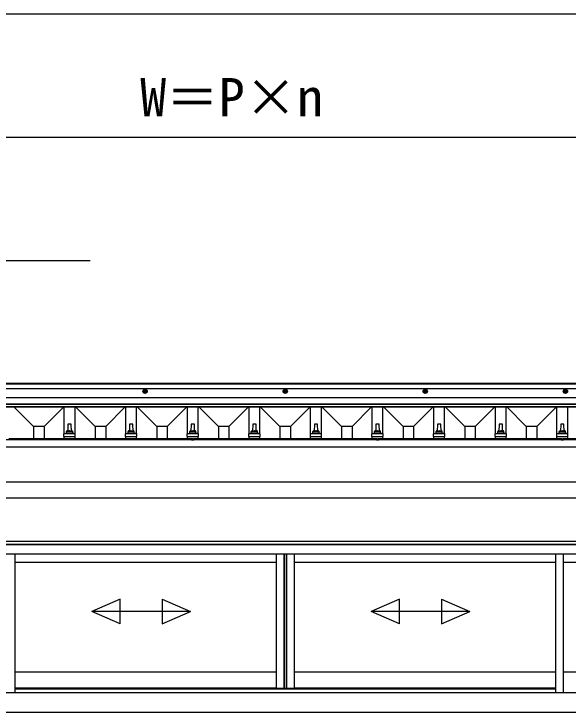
# Model space of a CAD drawing. Units: millimetres, scale not verified. Extents: x -1225 to 1225, y -1820 to 1812.
# Drawn here: x -88.1 to 91.8, y 1074.7 to 1301.3 of the extents above; entities that cross this region are included whole.
import ezdxf
from ezdxf.enums import TextEntityAlignment as Align

# ---------------------------------------------------------------- set-up
doc = ezdxf.new("R2010")
doc.units = ezdxf.units.MM
doc.header["$LTSCALE"] = 10
doc.layers.add('0-6_YKK_A1', color=4, linetype='Continuous')
doc.layers.add('0-7_YKK_D', color=6, linetype='Continuous')
doc.styles.add('ＭＳ ゴシック', font='')
doc.styles.get('ＭＳ ゴシック').set_extended_font_data('MS Gothic')

msp = doc.modelspace()

# ---------------------------------------------------------------- linework, layer by layer
at = {"layer": '0-6_YKK_A1'}
for p, q in [((215.5, 1181.28), (-215.5, 1181.28)), ((215.5, 1181.21), (-215.5, 1181.21)), ((215.5, 1181.11), (-215.5, 1181.11)), ((215.5, 1179.58), (-215.5, 1179.58)), ((-45.5, 1179.36), (-46, 1179.07)), ((-46, 1179.07), (-46, 1178.5)), ((-45.5, 1178.21), (-46, 1178.5)), ((-45.82, 1178.83), (-45.65, 1178.83)), ((-45.82, 1178.83), (-45.82, 1178.73)), ((-45.82, 1178.73), (-45.65, 1178.73)), ((-45.55, 1179.1), (-45.55, 1178.93)), ((-45.45, 1179.1), (-45.55, 1179.1)), ((-45.55, 1178.63), (-45.55, 1178.47)), ((-45.55, 1178.47), (-45.45, 1178.47)), ((-45.5, 1179.36), (-45, 1179.07)), ((-45.5, 1178.21), (-45, 1178.5)), ((-45.45, 1179.1), (-45.45, 1178.93)), ((-45.45, 1178.63), (-45.45, 1178.47)), ((-45.35, 1178.83), (-45.19, 1178.83)), ((-45.35, 1178.73), (-45.19, 1178.73)), ((-45.19, 1178.73), (-45.19, 1178.83)), ((-45, 1178.5), (-45, 1179.07)), ((0, 1179.36), (-0.5, 1179.07)), ((-0.5, 1179.07), (-0.5, 1178.5)), ((0, 1178.21), (-0.5, 1178.5)), ((-0.32, 1178.83), (-0.15, 1178.83)), ((-0.32, 1178.83), (-0.32, 1178.73)), ((-0.32, 1178.73), (-0.15, 1178.73)), ((-0.05, 1179.1), (-0.05, 1178.93)), ((0.05, 1179.1), (-0.05, 1179.1)), ((-0.05, 1178.63), (-0.05, 1178.47)), ((-0.05, 1178.47), (0.05, 1178.47)), ((0, 1179.36), (0.5, 1179.07)), ((0, 1178.21), (0.5, 1178.5)), ((0.05, 1179.1), (0.05, 1178.93)), ((0.05, 1178.63), (0.05, 1178.47)), ((0.15, 1178.83), (0.31, 1178.83)), ((0.15, 1178.73), (0.31, 1178.73)), ((0.31, 1178.73), (0.31, 1178.83)), ((0.5, 1178.5), (0.5, 1179.07)), ((45.5, 1179.36), (45, 1179.07)), ((45, 1179.07), (45, 1178.5)), ((45.5, 1178.21), (45, 1178.5)), ((45.18, 1178.83), (45.35, 1178.83)), ((45.18, 1178.83), (45.18, 1178.73)), ((45.18, 1178.73), (45.35, 1178.73)), ((45.45, 1179.1), (45.45, 1178.93)), ((45.55, 1179.1), (45.45, 1179.1)), ((45.45, 1178.63), (45.45, 1178.47)), ((45.45, 1178.47), (45.55, 1178.47)), ((45.5, 1179.36), (46, 1179.07)), ((45.5, 1178.21), (46, 1178.5)), ((45.55, 1179.1), (45.55, 1178.93)), ((45.55, 1178.63), (45.55, 1178.47)), ((45.65, 1178.83), (45.81, 1178.83)), ((45.65, 1178.73), (45.81, 1178.73)), ((45.81, 1178.73), (45.81, 1178.83)), ((46, 1178.5), (46, 1179.07)), ((91, 1179.36), (90.5, 1179.07)), ((90.5, 1179.07), (90.5, 1178.5)), ((91, 1178.21), (90.5, 1178.5)), ((90.68, 1178.83), (90.85, 1178.83)), ((90.68, 1178.83), (90.68, 1178.73)), ((90.68, 1178.73), (90.85, 1178.73)), ((90.95, 1179.1), (90.95, 1178.93)), ((91.05, 1179.1), (90.95, 1179.1)), ((90.95, 1178.63), (90.95, 1178.47)), ((90.95, 1178.47), (91.05, 1178.47)), ((91, 1179.36), (91.5, 1179.07)), ((91, 1178.21), (91.5, 1178.5)), ((91.05, 1179.1), (91.05, 1178.93)), ((91.05, 1178.63), (91.05, 1178.47)), ((91.15, 1178.83), (91.31, 1178.83)), ((91.15, 1178.73), (91.31, 1178.73)), ((91.31, 1178.73), (91.31, 1178.83)), ((91.5, 1178.5), (91.5, 1179.07)), ((215.5, 1176.69), (-215.5, 1176.69)), ((215.5, 1174.61), (-215.5, 1174.61)), ((215.5, 1174.51), (-215.5, 1174.51)), ((215.5, 1173.78), (-215.5, 1173.78)), ((215.5, 1173.63), (-215.5, 1173.63)), ((-81.71, 1167.37), (-87.97, 1173.63)), ((-78.29, 1167.37), (-72.03, 1173.63)), ((-71.75, 1165.04), (-71.75, 1173.63)), ((-68.25, 1165.04), (-68.25, 1173.63)), ((-61.71, 1167.37), (-67.97, 1173.63)), ((-58.29, 1167.37), (-52.03, 1173.63)), ((-51.75, 1165.04), (-51.75, 1173.63)), ((-48.25, 1165.04), (-48.25, 1173.63)), ((-41.71, 1167.37), (-47.97, 1173.63)), ((-38.29, 1167.37), (-32.03, 1173.63)), ((-31.75, 1165.04), (-31.75, 1173.63)), ((-28.25, 1165.04), (-28.25, 1173.63)), ((-21.71, 1167.37), (-27.97, 1173.63)), ((-18.29, 1167.37), (-12.03, 1173.63)), ((-11.75, 1165.04), (-11.75, 1173.63)), ((-8.25, 1165.04), (-8.25, 1173.63)), ((-1.71, 1167.37), (-7.97, 1173.63)), ((1.71, 1167.37), (7.97, 1173.63)), ((8.25, 1165.04), (8.25, 1173.63)), ((11.75, 1165.04), (11.75, 1173.63)), ((18.29, 1167.37), (12.03, 1173.63)), ((21.71, 1167.37), (27.97, 1173.63)), ((28.25, 1165.04), (28.25, 1173.63)), ((31.75, 1165.04), (31.75, 1173.63)), ((38.29, 1167.37), (32.03, 1173.63)), ((41.71, 1167.37), (47.97, 1173.63)), ((48.25, 1165.04), (48.25, 1173.63)), ((51.75, 1165.04), (51.75, 1173.63)), ((58.29, 1167.37), (52.03, 1173.63)), ((61.71, 1167.37), (67.97, 1173.63)), ((68.25, 1165.04), (68.25, 1173.63)), ((71.75, 1165.04), (71.75, 1173.63)), ((78.29, 1167.37), (72.03, 1173.63)), ((81.71, 1167.37), (87.97, 1173.63)), ((88.25, 1165.04), (88.25, 1173.63)), ((91.75, 1165.04), (91.75, 1173.63)), ((-78.29, 1167.37), (-78.29, 1163.35)), ((-70.53, 1168.08), (-70.6, 1165.72)), ((-69.57, 1168.17), (-70.43, 1168.17)), ((-69.4, 1165.72), (-69.47, 1168.08)), ((-58.29, 1167.37), (-58.29, 1163.35)), ((-50.53, 1168.08), (-50.6, 1165.72)), ((-49.57, 1168.17), (-50.43, 1168.17)), ((-49.4, 1165.72), (-49.47, 1168.08)), ((-38.29, 1167.37), (-38.29, 1163.35)), ((-30.53, 1168.08), (-30.6, 1165.72)), ((-30.53, 1168.08), (-30.6, 1165.72)), ((-29.57, 1168.17), (-30.43, 1168.17)), ((-29.57, 1168.17), (-30.43, 1168.17)), ((-29.4, 1165.72), (-29.47, 1168.08)), ((-29.4, 1165.72), (-29.47, 1168.08)), ((-18.29, 1167.37), (-18.29, 1163.35)), ((-10.53, 1168.08), (-10.6, 1165.72)), ((-9.57, 1168.17), (-10.43, 1168.17)), ((-9.4, 1165.72), (-9.47, 1168.08)), ((1.71, 1167.37), (1.71, 1163.35)), ((9.47, 1168.08), (9.4, 1165.72)), ((10.43, 1168.17), (9.57, 1168.17)), ((10.6, 1165.72), (10.53, 1168.08)), ((21.71, 1167.37), (21.71, 1163.35)), ((29.47, 1168.08), (29.4, 1165.72)), ((30.43, 1168.17), (29.57, 1168.17)), ((30.6, 1165.72), (30.53, 1168.08)), ((41.71, 1167.37), (41.71, 1163.35)), ((49.47, 1168.08), (49.4, 1165.72)), ((50.43, 1168.17), (49.57, 1168.17)), ((50.6, 1165.72), (50.53, 1168.08)), ((61.71, 1167.37), (61.71, 1163.35)), ((69.47, 1168.08), (69.4, 1165.72)), ((70.43, 1168.17), (69.57, 1168.17)), ((70.6, 1165.72), (70.53, 1168.08)), ((81.71, 1167.37), (81.71, 1163.35)), ((89.47, 1168.08), (89.4, 1165.72)), ((90.43, 1168.17), (89.57, 1168.17)), ((90.6, 1165.72), (90.53, 1168.08)), ((-71.83, 1164.17), (-71.83, 1164.95)), ((-68.21, 1165.02), (-71.79, 1165.02)), ((-71.75, 1165.04), (-71.08, 1165.21)), ((-68.96, 1165.22), (-71.04, 1165.22)), ((-71, 1165.3), (-71, 1165.72)), ((-69.1, 1165.72), (-70.9, 1165.72)), ((-69, 1165.3), (-69, 1165.72)), ((-68.25, 1165.04), (-68.92, 1165.21)), ((-68.18, 1164.17), (-68.18, 1164.95)), ((-51.83, 1164.17), (-51.83, 1164.95)), ((-48.21, 1165.02), (-51.79, 1165.02)), ((-51.75, 1165.04), (-51.08, 1165.21)), ((-48.96, 1165.22), (-51.04, 1165.22)), ((-51, 1165.3), (-51, 1165.72)), ((-49.1, 1165.72), (-50.9, 1165.72)), ((-49, 1165.3), (-49, 1165.72)), ((-48.25, 1165.04), (-48.92, 1165.21)), ((-48.18, 1164.17), (-48.18, 1164.95)), ((-31.83, 1164.17), (-31.83, 1164.95)), ((-31.83, 1164.17), (-31.83, 1164.95)), ((-28.21, 1165.02), (-31.79, 1165.02)), ((-28.21, 1165.02), (-31.79, 1165.02)), ((-31.75, 1165.04), (-31.08, 1165.21)), ((-31.75, 1165.04), (-31.08, 1165.21)), ((-28.96, 1165.22), (-31.04, 1165.22)), ((-28.96, 1165.22), (-31.04, 1165.22)), ((-31, 1165.3), (-31, 1165.72)), ((-31, 1165.3), (-31, 1165.72)), ((-29.1, 1165.72), (-30.9, 1165.72)), ((-29.1, 1165.72), (-30.9, 1165.72)), ((-29, 1165.3), (-29, 1165.72)), ((-29, 1165.3), (-29, 1165.72)), ((-28.25, 1165.04), (-28.92, 1165.21)), ((-28.25, 1165.04), (-28.92, 1165.21)), ((-28.18, 1164.17), (-28.18, 1164.95)), ((-28.18, 1164.17), (-28.18, 1164.95)), ((-11.83, 1164.17), (-11.83, 1164.95)), ((-8.21, 1165.02), (-11.79, 1165.02)), ((-11.75, 1165.04), (-11.08, 1165.21)), ((-8.96, 1165.22), (-11.04, 1165.22)), ((-11, 1165.3), (-11, 1165.72)), ((-9.1, 1165.72), (-10.9, 1165.72)), ((-9, 1165.3), (-9, 1165.72)), ((-8.25, 1165.04), (-8.92, 1165.21)), ((-8.18, 1164.17), (-8.18, 1164.95)), ((8.17, 1164.17), (8.17, 1164.95)), ((11.79, 1165.02), (8.21, 1165.02)), ((8.25, 1165.04), (8.92, 1165.21)), ((11.04, 1165.22), (8.96, 1165.22)), ((9, 1165.3), (9, 1165.72)), ((10.9, 1165.72), (9.1, 1165.72)), ((11, 1165.3), (11, 1165.72)), ((11.75, 1165.04), (11.08, 1165.21)), ((11.82, 1164.17), (11.82, 1164.95)), ((28.17, 1164.17), (28.17, 1164.95)), ((31.79, 1165.02), (28.21, 1165.02)), ((28.25, 1165.04), (28.92, 1165.21)), ((31.04, 1165.22), (28.96, 1165.22)), ((29, 1165.3), (29, 1165.72)), ((30.9, 1165.72), (29.1, 1165.72)), ((31, 1165.3), (31, 1165.72)), ((31.75, 1165.04), (31.08, 1165.21)), ((31.82, 1164.17), (31.82, 1164.95)), ((48.17, 1164.17), (48.17, 1164.95)), ((51.79, 1165.02), (48.21, 1165.02)), ((48.25, 1165.04), (48.92, 1165.21)), ((51.04, 1165.22), (48.96, 1165.22)), ((49, 1165.3), (49, 1165.72)), ((50.9, 1165.72), (49.1, 1165.72)), ((51, 1165.3), (51, 1165.72)), ((51.75, 1165.04), (51.08, 1165.21)), ((51.82, 1164.17), (51.82, 1164.95)), ((68.17, 1164.17), (68.17, 1164.95)), ((71.79, 1165.02), (68.21, 1165.02)), ((68.25, 1165.04), (68.92, 1165.21)), ((71.04, 1165.22), (68.96, 1165.22)), ((69, 1165.3), (69, 1165.72)), ((70.9, 1165.72), (69.1, 1165.72)), ((71, 1165.3), (71, 1165.72)), ((71.75, 1165.04), (71.08, 1165.21)), ((71.82, 1164.17), (71.82, 1164.95)), ((88.17, 1164.17), (88.17, 1164.95)), ((91.79, 1165.02), (88.21, 1165.02)), ((88.25, 1165.04), (88.92, 1165.21)), ((91.04, 1165.22), (88.96, 1165.22)), ((89, 1165.3), (89, 1165.72)), ((90.9, 1165.72), (89.1, 1165.72)), ((91, 1165.3), (91, 1165.72)), ((91.75, 1165.04), (91.08, 1165.21)), ((91.82, 1164.17), (91.82, 1164.95)), ((212.1, 1163.08), (-212.1, 1163.08)), ((-30.21, 1163.35), (-89.79, 1163.35)), ((-71.83, 1164.17), (-68.18, 1164.17)), ((-71.75, 1163.35), (-71.75, 1164.17)), ((-68.25, 1163.35), (-68.25, 1164.17)), ((-51.83, 1164.17), (-48.18, 1164.17)), ((-51.75, 1163.35), (-51.75, 1164.17)), ((-48.25, 1163.35), (-48.25, 1164.17)), ((-31.83, 1164.17), (-28.18, 1164.17)), ((-31.83, 1164.17), (-28.18, 1164.17)), ((-31.75, 1163.35), (-31.75, 1164.17)), ((-30.39, 1163.13), (-30.37, 1163.23)), ((-30.39, 1163.13), (-30.38, 1163.08)), ((-30.38, 1163.08), (-29.62, 1163.08)), ((-30.23, 1163.34), (-30.11, 1163.11)), ((-30.11, 1163.11), (-30, 1163.05)), ((-29.89, 1163.11), (-30, 1163.05)), ((-29.77, 1163.34), (-29.89, 1163.11)), ((29.79, 1163.35), (-29.79, 1163.35)), ((-29.61, 1163.13), (-29.63, 1163.23)), ((-28.25, 1163.35), (-28.25, 1164.17)), ((-11.83, 1164.17), (-8.18, 1164.17)), ((-11.75, 1163.35), (-11.75, 1164.17)), ((-8.25, 1163.35), (-8.25, 1164.17)), ((8.17, 1164.17), (11.82, 1164.17)), ((8.25, 1163.35), (8.25, 1164.17)), ((11.75, 1163.35), (11.75, 1164.17)), ((28.17, 1164.17), (31.82, 1164.17)), ((28.25, 1163.35), (28.25, 1164.17)), ((29.61, 1163.13), (29.63, 1163.23)), ((29.61, 1163.13), (29.62, 1163.08)), ((29.62, 1163.08), (30.38, 1163.08)), ((29.77, 1163.34), (29.89, 1163.11)), ((29.89, 1163.11), (30, 1163.05)), ((30.11, 1163.11), (30, 1163.05)), ((30.23, 1163.34), (30.11, 1163.11)), ((89.79, 1163.35), (30.21, 1163.35)), ((30.39, 1163.13), (30.37, 1163.23)), ((31.75, 1163.35), (31.75, 1164.17)), ((48.17, 1164.17), (51.82, 1164.17)), ((48.25, 1163.35), (48.25, 1164.17)), ((51.75, 1163.35), (51.75, 1164.17)), ((68.17, 1164.17), (71.82, 1164.17)), ((68.25, 1163.35), (68.25, 1164.17)), ((71.75, 1163.35), (71.75, 1164.17)), ((88.17, 1164.17), (91.82, 1164.17)), ((88.25, 1163.35), (88.25, 1164.17)), ((89.61, 1163.13), (89.63, 1163.23)), ((89.61, 1163.13), (89.62, 1163.08)), ((89.62, 1163.08), (90.38, 1163.08)), ((89.77, 1163.34), (89.89, 1163.11)), ((89.89, 1163.11), (90, 1163.05)), ((90.11, 1163.11), (90, 1163.05)), ((90.23, 1163.34), (90.11, 1163.11)), ((149.79, 1163.35), (90.21, 1163.35)), ((90.39, 1163.13), (90.37, 1163.23)), ((91.75, 1163.35), (91.75, 1164.17)), ((212.1, 1160.63), (-212.1, 1160.63)), ((212.1, 1149.3), (-212.1, 1149.3)), ((212.1, 1144.12), (-212.1, 1144.12)), ((210, 1130.07), (-179.05, 1130.07)), ((178.2, 1129.07), (-178.2, 1129.07)), ((177.65, 1128.97), (-177.65, 1128.97)), ((177.65, 1125.97), (-177.65, 1125.97)), ((-87.73, 1081.02), (-87.73, 1125.97)), ((-2.95, 1125.97), (-2.95, 1082.47)), ((-0.45, 1125.97), (-0.45, 1082.47)), ((-0.3, 1125.97), (-0.3, 1082.47)), ((0.33, 1125.97), (0.33, 1082.47)), ((0.45, 1125.97), (0.45, 1082.47)), ((2.95, 1125.97), (2.95, 1082.47)), ((87.72, 1125.97), (87.72, 1081.02)), ((90.22, 1125.97), (90.22, 1081.02)), ((-2.95, 1123.27), (-87.73, 1123.27)), ((87.72, 1123.27), (2.95, 1123.27)), ((175, 1123.27), (90.22, 1123.27)), ((-53.57, 1111.34), (-62.74, 1107.34)), ((-53.57, 1103.34), (-53.57, 1111.34)), ((-39.9, 1111.34), (-30.74, 1107.34)), ((-39.9, 1111.34), (-39.9, 1103.34)), ((37.1, 1111.34), (27.94, 1107.34)), ((37.1, 1103.34), (37.1, 1111.34)), ((50.77, 1111.34), (59.94, 1107.34)), ((50.77, 1111.34), (50.77, 1103.34)), ((-53.57, 1103.34), (-62.74, 1107.34)), ((-30.74, 1107.34), (-62.74, 1107.34)), ((-39.9, 1103.34), (-30.74, 1107.34)), ((37.1, 1103.34), (27.94, 1107.34)), ((59.94, 1107.34), (27.94, 1107.34)), ((50.77, 1103.34), (59.94, 1107.34)), ((-2.95, 1087.67), (-87.73, 1087.67)), ((87.72, 1087.67), (2.95, 1087.67)), ((175, 1087.67), (90.22, 1087.67)), ((-173.65, 1081.03), (173.65, 1081.03)), ((-2.95, 1082.47), (-87.73, 1082.47)), ((-87.73, 1082.18), (87.72, 1082.18)), ((-2.95, 1082.47), (2.95, 1082.47)), ((87.72, 1082.47), (2.95, 1082.47)), ((-177.65, 1074.68), (177.65, 1074.68))]:
    msp.add_line(p, q, dxfattribs=at)
for points in [[(-78.29, 1167.37), (-81.71, 1167.37), (-81.71, 1163.35)], [(-58.29, 1167.37), (-61.71, 1167.37), (-61.71, 1163.35)], [(-38.29, 1167.37), (-41.71, 1167.37), (-41.71, 1163.35)], [(-18.29, 1167.37), (-21.71, 1167.37), (-21.71, 1163.35)], [(1.71, 1167.37), (-1.71, 1167.37), (-1.71, 1163.35)], [(21.71, 1167.37), (18.29, 1167.37), (18.29, 1163.35)], [(41.71, 1167.37), (38.29, 1167.37), (38.29, 1163.35)], [(61.71, 1167.37), (58.29, 1167.37), (58.29, 1163.35)], [(81.71, 1167.37), (78.29, 1167.37), (78.29, 1163.35)], [(-30.39, 1163.13), (-29.61, 1163.13), (-29.62, 1163.08)], [(29.61, 1163.13), (30.39, 1163.13), (30.38, 1163.08)], [(89.61, 1163.13), (90.39, 1163.13), (90.38, 1163.08)]]:
    msp.add_lwpolyline(points, dxfattribs=at)
for centre, radius in [((-45.5, 1178.78), 0.7), ((-45.5, 1178.78), 0.5), ((0, 1178.78), 0.7), ((0, 1178.78), 0.5), ((45.5, 1178.78), 0.7), ((45.5, 1178.78), 0.5), ((91, 1178.78), 0.7), ((91, 1178.78), 0.5)]:
    msp.add_circle(centre, radius, dxfattribs=at)
for centre, radius, start, end in [((-45.65, 1178.93), 0.1, 270, 0), ((-45.65, 1178.63), 0.1, 0, 90), ((-45.35, 1178.93), 0.1, 180, 270), ((-45.35, 1178.63), 0.1, 90, 180), ((-0.15, 1178.93), 0.1, 270, 0), ((-0.15, 1178.63), 0.1, 0, 90), ((0.15, 1178.93), 0.1, 180, 270), ((0.15, 1178.63), 0.1, 90, 180), ((45.35, 1178.93), 0.1, 270, 0), ((45.35, 1178.63), 0.1, 0, 90), ((45.65, 1178.93), 0.1, 180, 270), ((45.65, 1178.63), 0.1, 90, 180), ((90.85, 1178.93), 0.1, 270, 0), ((90.85, 1178.63), 0.1, 0, 90), ((91.15, 1178.93), 0.1, 180, 270), ((91.15, 1178.63), 0.1, 90, 180), ((-70.43, 1168.07), 0.1, 90, 178.6051), ((-69.57, 1168.07), 0.1, 1.3949, 90), ((-50.43, 1168.07), 0.1, 90, 178.6051), ((-49.57, 1168.07), 0.1, 1.3949, 90), ((-30.43, 1168.07), 0.1, 90, 178.6051), ((-30.43, 1168.07), 0.1, 90, 178.6051), ((-29.57, 1168.07), 0.1, 1.3949, 90), ((-29.57, 1168.07), 0.1, 1.3949, 90), ((-10.43, 1168.07), 0.1, 90, 178.6051), ((-9.57, 1168.07), 0.1, 1.3949, 90), ((9.57, 1168.07), 0.1, 90, 178.6051), ((10.43, 1168.07), 0.1, 1.3949, 90), ((29.57, 1168.07), 0.1, 90, 178.6051), ((30.43, 1168.07), 0.1, 1.3949, 90), ((49.57, 1168.07), 0.1, 90, 178.6051), ((50.43, 1168.07), 0.1, 1.3949, 90), ((69.57, 1168.07), 0.1, 90, 178.6051), ((70.43, 1168.07), 0.1, 1.3949, 90), ((89.57, 1168.07), 0.1, 90, 178.6051), ((90.43, 1168.07), 0.1, 1.3949, 90), ((-71.73, 1164.95), 0.1, 103.627, 180), ((-71.1, 1165.3), 0.1, 283.627, 0), ((-70.59, 1165.66), 0.413, 90, 171.1763), ((-70.9, 1165.62), 0.1, 90, 180), ((-69.67, 1165.72), 0.483, 133.6028, 180), ((-70.33, 1165.72), 0.483, 0, 46.3972), ((-69.41, 1165.66), 0.413, 8.8237, 90), ((-69.1, 1165.62), 0.1, 0, 90), ((-68.9, 1165.3), 0.1, 180, 256.373), ((-68.28, 1164.95), 0.1, 0, 76.373), ((-51.73, 1164.95), 0.1, 103.627, 180), ((-51.1, 1165.3), 0.1, 283.627, 0), ((-50.59, 1165.66), 0.413, 90, 171.1763), ((-50.9, 1165.62), 0.1, 90, 180), ((-49.67, 1165.72), 0.483, 133.6028, 180), ((-50.33, 1165.72), 0.483, 0, 46.3972), ((-49.41, 1165.66), 0.413, 8.8237, 90), ((-49.1, 1165.62), 0.1, 0, 90), ((-48.9, 1165.3), 0.1, 180, 256.373), ((-48.28, 1164.95), 0.1, 0, 76.373), ((-31.73, 1164.95), 0.1, 103.627, 180), ((-31.73, 1164.95), 0.1, 103.627, 180), ((-31.1, 1165.3), 0.1, 283.627, 0), ((-31.1, 1165.3), 0.1, 283.627, 0), ((-30.59, 1165.66), 0.413, 90, 171.1763), ((-30.59, 1165.66), 0.413, 90, 171.1763), ((-30.9, 1165.62), 0.1, 90, 180), ((-30.9, 1165.62), 0.1, 90, 180), ((-29.67, 1165.72), 0.483, 133.6028, 180), ((-29.67, 1165.72), 0.483, 133.6028, 180), ((-30.33, 1165.72), 0.483, 0, 46.3972), ((-30.33, 1165.72), 0.483, 0, 46.3972), ((-29.41, 1165.66), 0.413, 8.8237, 90), ((-29.41, 1165.66), 0.413, 8.8237, 90), ((-29.1, 1165.62), 0.1, 0, 90), ((-29.1, 1165.62), 0.1, 0, 90), ((-28.9, 1165.3), 0.1, 180, 256.373), ((-28.9, 1165.3), 0.1, 180, 256.373), ((-28.28, 1164.95), 0.1, 0, 76.373), ((-28.28, 1164.95), 0.1, 0, 76.373), ((-11.73, 1164.95), 0.1, 103.627, 180), ((-11.1, 1165.3), 0.1, 283.627, 0), ((-10.59, 1165.66), 0.413, 90, 171.1763), ((-10.9, 1165.62), 0.1, 90, 180), ((-9.67, 1165.72), 0.483, 133.6028, 180), ((-10.33, 1165.72), 0.483, 0, 46.3972), ((-9.41, 1165.66), 0.413, 8.8237, 90), ((-9.1, 1165.62), 0.1, 0, 90), ((-8.9, 1165.3), 0.1, 180, 256.373), ((-8.28, 1164.95), 0.1, 0, 76.373), ((8.27, 1164.95), 0.1, 103.627, 180), ((8.9, 1165.3), 0.1, 283.627, 0), ((9.41, 1165.66), 0.413, 90, 171.1763), ((9.1, 1165.62), 0.1, 90, 180), ((10.33, 1165.72), 0.483, 133.6028, 180), ((9.67, 1165.72), 0.483, 0, 46.3972), ((10.59, 1165.66), 0.413, 8.8237, 90), ((10.9, 1165.62), 0.1, 0, 90), ((11.1, 1165.3), 0.1, 180, 256.373), ((11.72, 1164.95), 0.1, 0, 76.373), ((28.27, 1164.95), 0.1, 103.627, 180), ((28.9, 1165.3), 0.1, 283.627, 0), ((29.41, 1165.66), 0.413, 90, 171.1763), ((29.1, 1165.62), 0.1, 90, 180), ((30.33, 1165.72), 0.483, 133.6028, 180), ((29.67, 1165.72), 0.483, 0, 46.3972), ((30.59, 1165.66), 0.413, 8.8237, 90), ((30.9, 1165.62), 0.1, 0, 90), ((31.1, 1165.3), 0.1, 180, 256.373), ((31.72, 1164.95), 0.1, 0, 76.373), ((48.27, 1164.95), 0.1, 103.627, 180), ((48.9, 1165.3), 0.1, 283.627, 0), ((49.41, 1165.66), 0.413, 90, 171.1763), ((49.1, 1165.62), 0.1, 90, 180), ((50.33, 1165.72), 0.483, 133.6028, 180), ((49.67, 1165.72), 0.483, 0, 46.3972), ((50.59, 1165.66), 0.413, 8.8237, 90), ((50.9, 1165.62), 0.1, 0, 90), ((51.1, 1165.3), 0.1, 180, 256.373), ((51.72, 1164.95), 0.1, 0, 76.373), ((68.27, 1164.95), 0.1, 103.627, 180), ((68.9, 1165.3), 0.1, 283.627, 0), ((69.41, 1165.66), 0.413, 90, 171.1763), ((69.1, 1165.62), 0.1, 90, 180), ((70.33, 1165.72), 0.483, 133.6028, 180), ((69.67, 1165.72), 0.483, 0, 46.3972), ((70.59, 1165.66), 0.413, 8.8237, 90), ((70.9, 1165.62), 0.1, 0, 90), ((71.1, 1165.3), 0.1, 180, 256.373), ((71.72, 1164.95), 0.1, 0, 76.373), ((88.27, 1164.95), 0.1, 103.627, 180), ((88.9, 1165.3), 0.1, 283.627, 0), ((89.41, 1165.66), 0.413, 90, 171.1763), ((89.1, 1165.62), 0.1, 90, 180), ((90.33, 1165.72), 0.483, 133.6028, 180), ((89.67, 1165.72), 0.483, 0, 46.3972), ((90.59, 1165.66), 0.413, 8.8237, 90), ((90.9, 1165.62), 0.1, 0, 90), ((91.1, 1165.3), 0.1, 180, 256.373), ((91.72, 1164.95), 0.1, 0, 76.373), ((-30.29, 1163.21), 0.09, 120.6359, 170), ((-30, 1162.73), 0.65, 59.3641, 120.6359), ((-29.71, 1163.21), 0.09, 10, 59.3641), ((29.71, 1163.21), 0.09, 120.6359, 170), ((30, 1162.73), 0.65, 59.3641, 120.6359), ((30.29, 1163.21), 0.09, 10, 59.3641), ((89.71, 1163.21), 0.09, 120.6359, 170), ((90, 1162.73), 0.65, 59.3641, 120.6359), ((90.29, 1163.21), 0.09, 10, 59.3641)]:
    msp.add_arc(centre, radius, start, end, dxfattribs=at)
at = {"layer": '0-7_YKK_D'}
for p, q in [((-215.55, 1301.28), (215.55, 1301.28)), ((-210, 1261.28), (210, 1261.28))]:
    msp.add_line(p, q, dxfattribs=at)
msp.add_lwpolyline([(-210, 1221.28), (-150, 1221.28), (-63.34, 1221.28)], dxfattribs=at)

# ---------------------------------------------------------------- texts
at = {"layer": '0-7_YKK_D', "style": 'ＭＳ ゴシック'}
msp.add_text('W＝P×n', height=12.46, dxfattribs=at).set_placement((-47.09, 1264.28), align=Align.BOTTOM_LEFT)

doc.saveas('drawing.dxf')
